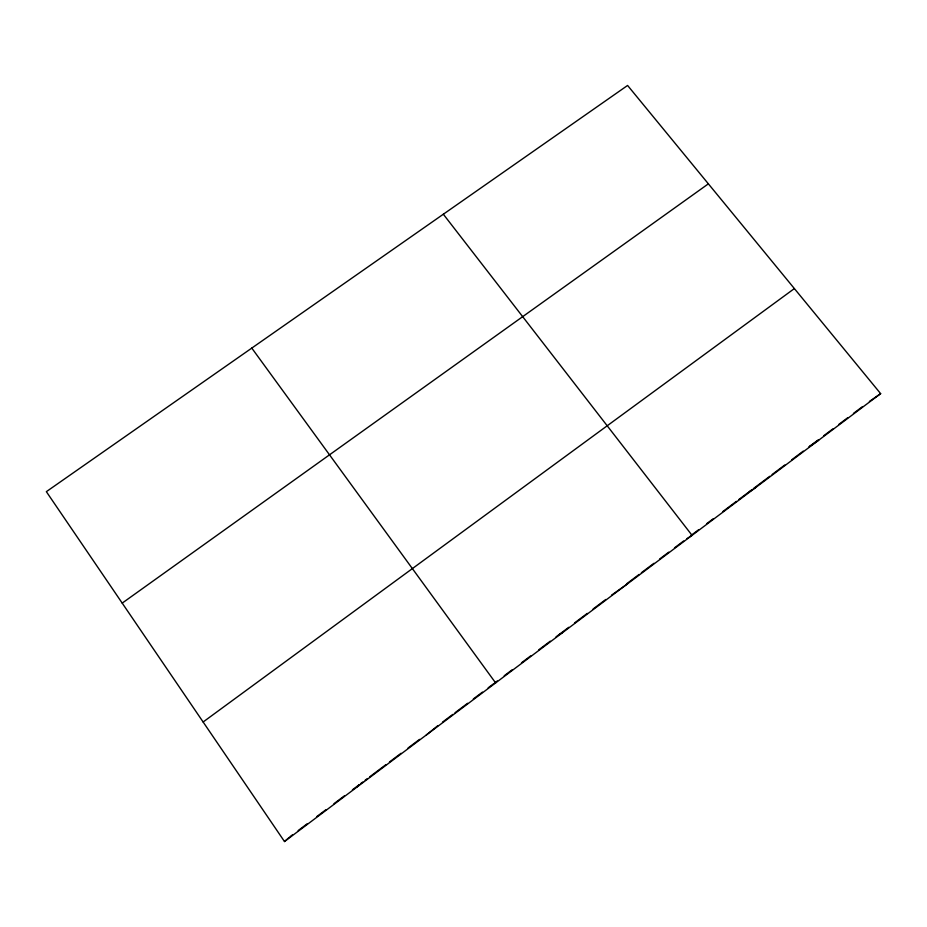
<?xml version="1.0" encoding="UTF-8"?>
<svg xmlns="http://www.w3.org/2000/svg" width="927" height="927" viewBox="0 0 927 927"><rect width="100%" height="100%" fill="white"/><g stroke="black" fill="none" stroke-linecap="round" stroke-linejoin="round"><path stroke-width="1.39" d="M426.269 735.03L437.926 725.574M356.768 787.069L359.352 784.601L352.422 789.804M284.496 841.542L880.65 393.651L627.591 85.458L46.35 491.669L284.496 841.542L289.154 837.452M290.081 836.641L292.387 834.903M298.158 830.569L307.393 823.628M316.64 816.687L325.875 809.758M333.952 803.686L344.346 795.876M360.51 783.732L362.828 781.994M365.145 780.256L367.451 778.518M369.769 776.78L385.98 764.601M389.456 761.994L401.032 753.292M407.973 748.077L419.549 739.375M442.492 722.145L452.77 714.427M455.053 712.712L467.614 703.28M473.315 698.981L482.457 692.121M488.158 687.834L493.871 683.547M497.312 680.963L495.006 682.689L495.632 682.921L251.785 348.088M504.218 675.771L512.283 669.711M521.495 662.793L530.707 655.876M538.772 649.815L550.279 641.171M556.038 636.849L568.749 627.301M574.531 622.956L587.266 613.396M593.048 609.051L605.771 599.491M611.553 595.146L627.486 583.859M626.548 583.883L639.109 574.439M641.391 572.724L653.952 563.292M659.653 559.004L668.784 552.144M674.497 547.857L683.628 540.997M690.499 535.829L698.541 529.804M706.571 523.767L713.454 518.599M722.631 511.704L736.397 501.356M738.692 499.63L747.88 492.735M749.028 491.866L751.333 490.14M753.651 488.402L769.804 476.269M772.11 474.531L784.798 464.995M791.728 459.792L803.269 451.125M818.147 439.943L809.028 446.791L818.634 440.255M823.836 435.667L832.956 428.83M838.645 424.543L847.753 417.706M853.454 413.419L862.562 406.582M203.129 721.994L794.369 288.575M122.213 603.106L708.367 183.836M869.399 401.449L880.65 393.651M749.004 491.982L755.772 487.475M686.942 538.622L692.063 535.342L443.338 214.23M559.491 634.253L562.005 633.048"/></g></svg>
